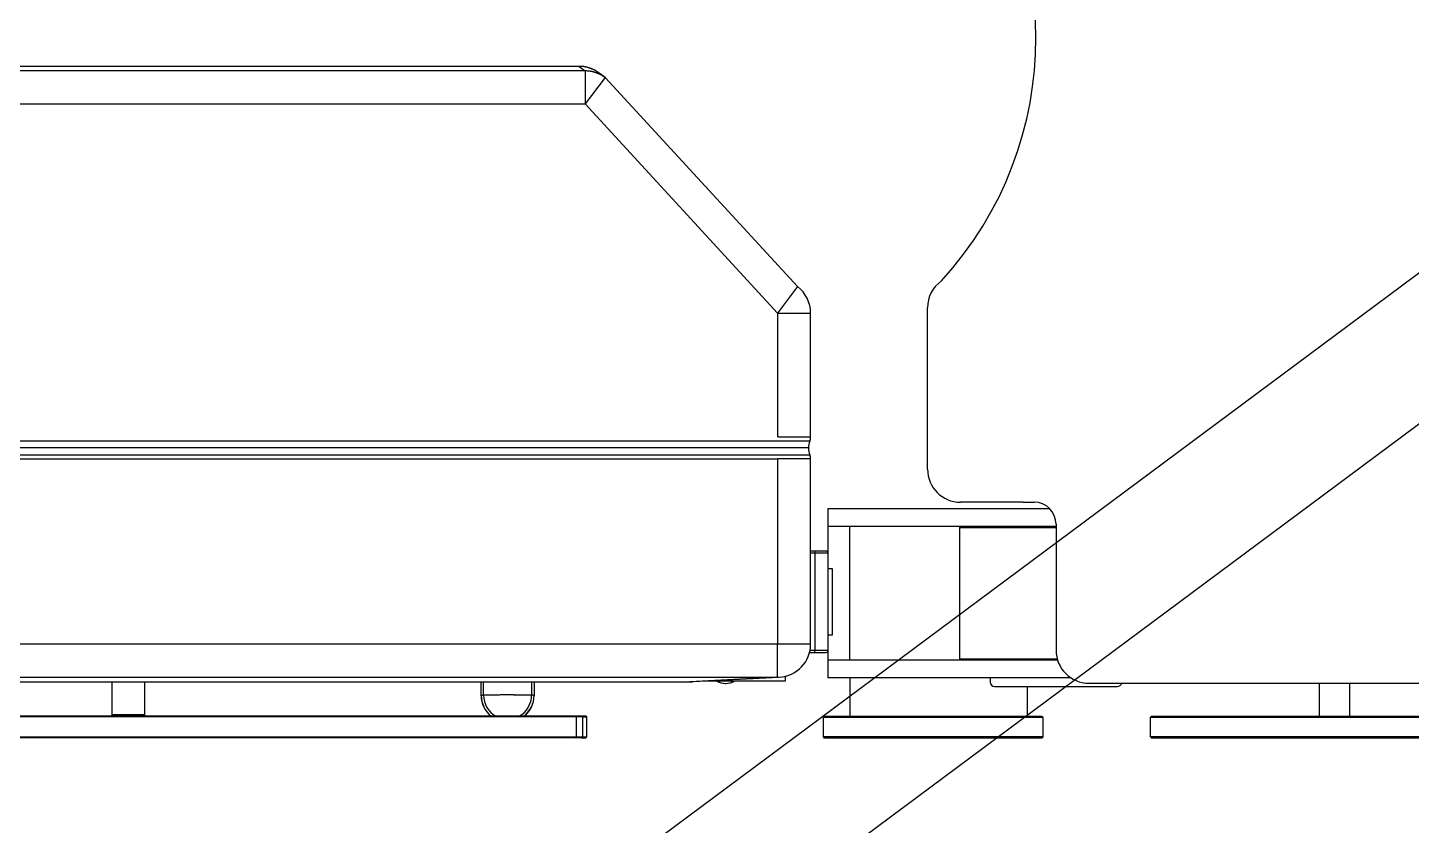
# Model space of a CAD drawing. Extents: x 2733443 to 3206532, y -1516114 to -1264405.
# Drawn here: x 3000537 to 3001077, y -1483559 to -1483248 of the extents above; entities that cross this region are included whole.
import ezdxf

# ---------------------------------------------------------------- set-up
doc = ezdxf.new("R2010")
doc.units = 0
doc.header["$MEASUREMENT"] = 0
doc.linetypes.add('1', pattern=[0, 0, 0])
doc.layers.get('0').update_dxf_attribs({"color": 250, "linetype": '1'})
doc.layers.add('furniture', color=33, linetype='Continuous')

# ---------------------------------------------------------------- blocks, each defined once
blk = doc.blocks.new('EQUIPMENT')
at = {"layer": 'furniture'}
for p, q in [((-30392, 18909.4), (-30840.5, 18575.93)), ((-30840.79, 18900.12), (-31283, 18900.12)), ((-30840.79, 18900.12), (-30838.41, 18898.33)), ((-30838.41, 18898.33), (-31283, 18898.33)), ((-30838.41, 18898.33), (-30838.41, 18885.44)), ((-30830.64, 18895.75), (-30838.41, 18885.44)), ((-30832.97, 18897.5), (-30833.21, 18897.68)), ((-30830.64, 18895.75), (-30832.97, 18897.5)), ((-30830.64, 18895.75), (-30830.87, 18895.92)), ((-30755.54, 18814.16), (-30830.64, 18895.75)), ((-31283, 18885.44), (-30838.41, 18885.44)), ((-30838.41, 18885.44), (-30763.31, 18803.85)), ((-30363.84, 18871.52), (-30812.33, 18538.05)), ((-30755.54, 18814.16), (-30763.31, 18803.85)), ((-30763.31, 18803.85), (-30763.31, 18755.52)), ((-30763.31, 18803.85), (-30750.4, 18803.85)), ((-30750.4, 18755.52), (-30750.4, 18803.85)), ((-30704.78, 18742.9), (-30704.78, 18805.93)), ((-30763.31, 18755.52), (-30763.31, 18755.52)), ((-30763.31, 18755.52), (-30763.28, 18755.52)), ((-30762.99, 18755.52), (-30763.28, 18755.52)), ((-30762.99, 18755.52), (-30755.96, 18755.52)), ((-30755.96, 18755.52), (-30752.43, 18755.52)), ((-30752.43, 18755.52), (-30750.41, 18755.52)), ((-30750.4, 18755.52), (-30750.41, 18755.52)), ((-30750.4, 18755.52), (-30750.4, 18755.52)), ((-30750.4, 18755.52), (-30750.4, 18755.52)), ((-30751.26, 18751.22), (-31244.28, 18751.22)), ((-30763.31, 18746.93), (-30763.31, 18746.92)), ((-30763.28, 18746.92), (-30763.31, 18746.93)), ((-30763.31, 18746.92), (-30763.31, 18674.7)), ((-30754.35, 18746.92), (-30763.28, 18746.92)), ((-30750.65, 18746.92), (-30754.35, 18746.92)), ((-30750.65, 18746.92), (-30750.4, 18746.92)), ((-30750.4, 18746.92), (-30750.4, 18746.93)), ((-30750.4, 18746.93), (-30750.4, 18746.92)), ((-30750.4, 18724.55), (-30750.4, 18746.92)), ((-30657.08, 18727.49), (-30743.67, 18727.49)), ((-30743.67, 18727.49), (-30743.67, 18661.58)), ((-30667.48, 18730.06), (-30691.94, 18730.06)), ((-30667.48, 18730.06), (-30663.19, 18730.06)), ((-30750.4, 18674.7), (-30750.4, 18724.55)), ((-30654.63, 18721.5), (-30654.63, 18672.28)), ((-30654.63, 18720.64), (-30743.67, 18720.64)), ((-30735.1, 18668.42), (-30735.1, 18720.64)), ((-30692.13, 18668.42), (-30692.13, 18720.64)), ((-30692.13, 18720.22), (-30654.63, 18720.22)), ((-30748.7, 18711), (-30750.4, 18711)), ((-30748.7, 18710.14), (-30750.4, 18710.14)), ((-30748.7, 18711), (-30748.7, 18710.14)), ((-30744.4, 18711), (-30748.7, 18711)), ((-30748.7, 18710.14), (-30748.7, 18672.28)), ((-30743.54, 18710.14), (-30748.7, 18710.14)), ((-30743.54, 18672.28), (-30743.54, 18710.14)), ((-30741.82, 18704.11), (-30743.54, 18704.11)), ((-30741.82, 18678.3), (-30741.82, 18704.11)), ((-30743.54, 18678.3), (-30741.82, 18678.3)), ((-30763.31, 18674.7), (-31215.03, 18674.7)), ((-30750.4, 18674.7), (-30763.31, 18674.7)), ((-30763.31, 18661.81), (-30763.31, 18674.7)), ((-30750.83, 18671.42), (-30748.7, 18671.42)), ((-30750.63, 18672.28), (-30748.7, 18672.28)), ((-30748.7, 18671.42), (-30748.7, 18672.28)), ((-30748.7, 18672.28), (-30743.54, 18672.28)), ((-30748.7, 18671.42), (-30744.4, 18671.42)), ((-30654.04, 18668.42), (-30743.67, 18668.42)), ((-30654.17, 18668.85), (-30692.13, 18668.85)), ((-31215.03, 18661.81), (-30763.31, 18661.81)), ((-30763.31, 18661.81), (-30797.54, 18660.02)), ((-30796.19, 18660.05), (-30762.63, 18661.81)), ((-30763.31, 18661.81), (-30763.29, 18661.81)), ((-30760.32, 18662.18), (-30760.32, 18660.23)), ((-30648.89, 18661.58), (-30743.67, 18661.58)), ((-30668.93, 18661.58), (-30735.1, 18661.58)), ((-30735.1, 18661.58), (-30735.1, 18646.59)), ((-30680.32, 18661.58), (-30680.32, 18659.86)), ((-31215.03, 18660.02), (-30797.54, 18660.02)), ((-31023.16, 18660.02), (-31023.16, 18647.12)), ((-31010.25, 18647.12), (-31010.25, 18660.02)), ((-30878.99, 18654.64), (-30878.99, 18660.02)), ((-30878.02, 18654.73), (-30878.02, 18660.02)), ((-30859.31, 18660.02), (-30859.31, 18654.73)), ((-30858.34, 18660.02), (-30858.34, 18654.64)), ((-30797.54, 18660.02), (-30797.5, 18660.02)), ((-30792.58, 18660.23), (-30792.79, 18660.23)), ((-30792.58, 18660.24), (-30792.58, 18660.23)), ((-30760.32, 18660.23), (-30792.58, 18660.23)), ((-30786.72, 18660.23), (-30786.69, 18660.22)), ((-30786.3, 18660.23), (-30786.29, 18660.22)), ((-30783.71, 18659.37), (-30783.39, 18659.37)), ((-30781.24, 18659.87), (-30781.21, 18659.88)), ((-30781.24, 18659.87), (-30781.23, 18659.88)), ((-30678.6, 18658.15), (-30630.66, 18658.15)), ((-30668.93, 18658.15), (-30665.76, 18658.15)), ((-30665.76, 18646.59), (-30665.76, 18658.15)), ((-30641.79, 18659.44), (-30323.33, 18659.44)), ((-30551.91, 18659.44), (-30551.91, 18646.59)), ((-30539.92, 18646.59), (-30539.92, 18659.44)), ((-30878.99, 18654.57), (-30878.99, 18654.64)), ((-30878.02, 18654.73), (-30878.08, 18654.73)), ((-30868.66, 18654.85), (-30868.99, 18654.85)), ((-30859.31, 18654.73), (-30859.61, 18654.74)), ((-30858.34, 18654.64), (-30858.34, 18654.65)), ((-30858.34, 18654.64), (-30858.34, 18654.57)), ((-31306.9, 18646.69), (-30841.8, 18646.69)), ((-30841.8, 18646.26), (-31306.9, 18646.26)), ((-31291.98, 18646.69), (-30841.8, 18646.69)), ((-30841.8, 18646.26), (-31291.98, 18646.26)), ((-31010.25, 18647.12), (-31023.16, 18647.12)), ((-31023.16, 18647.12), (-31022.72, 18646.69)), ((-31010.68, 18646.69), (-31010.25, 18647.12)), ((-30841.8, 18646.69), (-30839.79, 18646.69)), ((-30841.8, 18646.69), (-30841.8, 18646.26)), ((-30841.8, 18646.69), (-30839.79, 18646.69)), ((-30841.8, 18646.26), (-30841.8, 18646.69)), ((-30839.39, 18646.26), (-30841.8, 18646.26)), ((-30841.8, 18638.52), (-30841.8, 18646.26)), ((-30841.8, 18638.52), (-30841.8, 18646.26)), ((-30839.39, 18646.26), (-30841.8, 18646.26)), ((-30839.79, 18646.69), (-30838.17, 18646.69)), ((-30839.79, 18646.69), (-30839.39, 18646.26)), ((-30839.79, 18646.69), (-30838.17, 18646.69)), ((-30839.39, 18646.26), (-30839.79, 18646.69)), ((-30839.39, 18646.26), (-30839.39, 18638.52)), ((-30839.39, 18646.26), (-30837.74, 18646.26)), ((-30839.39, 18646.26), (-30839.39, 18638.52)), ((-30839.39, 18646.26), (-30837.74, 18646.26)), ((-30837.74, 18646.26), (-30838.17, 18646.69)), ((-30837.74, 18646.26), (-30838.17, 18646.69)), ((-30837.74, 18638.52), (-30837.74, 18646.26)), ((-30837.74, 18638.52), (-30837.74, 18646.26)), ((-30745.38, 18646.17), (-30744.95, 18646.59)), ((-30745.38, 18646.17), (-30659.77, 18646.17)), ((-30745.38, 18638.46), (-30745.38, 18646.17)), ((-30744.95, 18646.59), (-30660.2, 18646.59)), ((-30660.2, 18646.59), (-30659.77, 18646.17)), ((-30659.77, 18646.17), (-30659.77, 18638.46)), ((-30617.39, 18646.59), (-30617.82, 18646.17)), ((-30617.82, 18646.17), (-30315.63, 18646.17)), ((-30617.82, 18638.46), (-30617.82, 18646.17)), ((-30617.39, 18646.59), (-30316.06, 18646.59)), ((-30551.91, 18646.59), (-30539.92, 18646.59)), ((-31306.9, 18638.52), (-30841.8, 18638.52)), ((-30841.8, 18638.09), (-31306.9, 18638.09)), ((-31291.98, 18638.52), (-30841.8, 18638.52)), ((-30841.8, 18638.09), (-31291.98, 18638.09)), ((-30841.8, 18638.52), (-30839.39, 18638.52)), ((-30841.8, 18638.52), (-30841.8, 18638.09)), ((-30841.8, 18638.52), (-30839.39, 18638.52)), ((-30841.8, 18638.09), (-30841.8, 18638.52)), ((-30839.79, 18638.09), (-30841.8, 18638.09)), ((-30839.79, 18638.09), (-30841.8, 18638.09)), ((-30839.39, 18638.52), (-30839.79, 18638.09)), ((-30839.79, 18638.09), (-30839.39, 18638.52)), ((-30839.79, 18638.09), (-30838.17, 18638.09)), ((-30838.17, 18638.09), (-30839.79, 18638.09)), ((-30839.39, 18638.52), (-30837.74, 18638.52)), ((-30839.39, 18638.52), (-30837.74, 18638.52)), ((-30838.17, 18638.09), (-30837.74, 18638.52)), ((-30838.17, 18638.09), (-30837.74, 18638.52)), ((-30659.77, 18638.46), (-30745.38, 18638.46)), ((-30744.95, 18638.03), (-30745.38, 18638.46)), ((-30660.2, 18638.03), (-30744.95, 18638.03)), ((-30659.77, 18638.46), (-30660.2, 18638.03)), ((-30315.63, 18638.46), (-30617.82, 18638.46)), ((-30617.82, 18638.46), (-30617.39, 18638.03)), ((-30316.06, 18638.03), (-30617.39, 18638.03))]:
    blk.add_line(p, q, dxfattribs=at)
for centre, radius, start, end in [((-30803.01, 18911.29), 140.52, 317.5301, 42.4699), ((-30841.43, 18871.44), 28.69, 87.4131, 88.7106), ((-30840.41, 18889.64), 10.47, 85.7988, 88.5019), ((-30840.45, 18888.72), 11.38, 84.3339, 85.9335), ((-30843.77, 18864.44), 35.89, 82.4903, 82.8816), ((-30840.84, 18886.59), 13.54, 81.4208, 82.5654), ((-30840.32, 18889.25), 10.84, 80.4874, 82.0072), ((-30840.61, 18887.62), 12.49, 79.1597, 80.4429), ((-30840.83, 18886.67), 13.46, 77.8258, 78.9939), ((-30840.64, 18887.54), 12.57, 76.5552, 77.8106), ((-30840.54, 18887.9), 12.2, 75.3436, 76.6396), ((-30840.59, 18887.72), 12.39, 74.0373, 75.31), ((-30840.61, 18887.65), 12.46, 72.7768, 74.0397), ((-30840.6, 18887.72), 12.39, 71.4753, 72.7458), ((-30840.59, 18887.73), 12.37, 70.2272, 71.4995), ((-30840.61, 18887.69), 12.43, 68.9246, 70.192), ((-30840.63, 18887.63), 12.49, 67.6763, 68.9388), ((-30840.66, 18887.57), 12.55, 66.3814, 67.6396), ((-30838.94, 18869.87), 28.46, 87.6151, 88.9162), ((-30837.99, 18887.93), 10.38, 85.9957, 88.7077), ((-30838.03, 18887.04), 11.27, 84.5261, 86.1318), ((-30841.24, 18862.98), 35.54, 82.6762, 83.069), ((-30838.4, 18884.93), 13.4, 81.6023, 82.7516), ((-30837.9, 18887.57), 10.72, 80.6647, 82.1913), ((-30838.18, 18885.96), 12.36, 79.3313, 80.6206), ((-30838.39, 18885.03), 13.31, 77.9909, 79.1648), ((-30840.7, 18887.49), 12.64, 65.143, 66.395), ((-30838.21, 18885.89), 12.43, 76.7141, 77.9762), ((-30840.75, 18887.4), 12.74, 63.8595, 65.1041), ((-30838.11, 18886.25), 12.06, 75.4961, 76.7993), ((-30840.8, 18887.28), 12.87, 62.6344, 63.8702), ((-30838.16, 18886.07), 12.24, 74.1827, 75.4627), ((-30840.88, 18887.16), 13.02, 61.367, 62.5934), ((-30838.18, 18886.01), 12.31, 72.9146, 74.185), ((-30840.96, 18887.01), 13.18, 60.1602, 61.3757), ((-30838.16, 18886.09), 12.23, 71.6059, 72.8842), ((-30841.06, 18886.86), 13.37, 58.9134, 60.1176), ((-30838.15, 18886.1), 12.21, 70.3499, 71.6302), ((-30841.16, 18886.68), 13.57, 57.7282, 58.9197), ((-30838.18, 18886.06), 12.26, 69.0391, 70.3148), ((-30841.29, 18886.5), 13.8, 56.506, 57.6845), ((-30838.19, 18886), 12.32, 67.7828, 69.0538), ((-30841.42, 18886.29), 14.04, 55.3463, 56.5104), ((-30838.22, 18885.95), 12.38, 66.4791, 67.7458), ((-30841.58, 18886.08), 14.31, 54.1521, 55.3017), ((-30838.25, 18885.87), 12.46, 65.2323, 66.493), ((-30838.3, 18885.78), 12.56, 63.9398, 65.1932), ((-30838.36, 18885.67), 12.69, 62.706, 63.9507), ((-30838.43, 18885.55), 12.83, 61.4295, 62.6649), ((-30838.51, 18885.41), 12.99, 60.2137, 61.4383), ((-30838.6, 18885.26), 13.17, 58.958, 60.1712), ((-30838.71, 18885.08), 13.37, 57.7637, 58.9641), ((-30838.83, 18884.9), 13.59, 56.5325, 57.7199), ((-30838.96, 18884.7), 13.83, 55.3641, 56.537), ((-30839.12, 18884.49), 14.09, 54.1608, 55.3192), ((-30763.31, 18803.85), 12.91, 0, 53), ((-30691.94, 18805.93), 12.84, 125.2827, 180), ((-30744.38, 18751.22), 6.88, 157.3801, 180), ((-30744.38, 18751.22), 6.88, 180, 202.6199), ((-30691.94, 18742.9), 12.84, 180, 270), ((-30663.19, 18721.5), 8.56, 0, 90), ((-30744.4, 18710.14), 0.86, 0, 90), ((-30763.31, 18674.7), 12.91, 273, 0), ((-30744.4, 18672.28), 0.86, 270, 0), ((-30641.79, 18672.28), 12.84, 180, 270), ((-30762.97, 18668.34), 6.54, 267.2132, 267.4111), ((-30762.97, 18668.33), 6.53, 267.4094, 267.6073), ((-30762.97, 18668.33), 6.53, 267.5838, 267.7819), ((-30762.97, 18668.32), 6.52, 267.8238, 268.0219), ((-30762.97, 18668.32), 6.52, 267.9984, 268.1966), ((-30762.97, 18668.32), 6.51, 268.1948, 268.3931), ((-30762.97, 18668.31), 6.51, 268.4133, 268.6117), ((-30762.97, 18668.31), 6.51, 268.588, 268.7865), ((-30762.97, 18668.3), 6.5, 268.8066, 269.0052), ((-30762.97, 18668.3), 6.5, 269.0034, 269.2021), ((-30762.97, 18668.3), 6.5, 269.2003, 269.399), ((-30762.97, 18668.3), 6.5, 269.3972, 269.5958), ((-30762.97, 18668.29), 6.49, 269.616, 269.8148), ((-30762.97, 18668.28), 6.48, 269.7909, 269.9901), ((-30762.97, 18668.29), 6.49, 270.0101, 270.2089), ((-30762.97, 18668.33), 6.53, 270.186, 270.3836), ((-30762.97, 18668.28), 6.47, 270.4038, 270.6031), ((-30762.97, 18668.16), 6.35, 270.5977, 270.8011), ((-30762.97, 18668.32), 6.51, 270.801, 270.9986), ((-30762.98, 18668.74), 6.93, 270.9897, 271.1742), ((-30762.97, 18668.18), 6.38, 271.2238, 271.4274), ((-30762.95, 18667.28), 5.48, 271.4075, 271.6503), ((-30762.98, 18668.58), 6.78, 271.5817, 271.766), ((-30763.31, 18679.64), 17.84, 271.7447, 271.808), ((-30762.95, 18667.38), 5.58, 272.0326, 272.2925), ((-30762.92, 18666.8), 4.99, 272.2935, 272.7407), ((-30763.28, 18675.18), 13.38, 272.5564, 272.7751), ((-30797.54, 18685.93), 25.91, 270.1035, 270.2031), ((-30797.54, 18685.93), 25.91, 270.202, 270.3016), ((-30797.54, 18685.93), 25.91, 270.3005, 270.4001), ((-30797.54, 18685.93), 25.91, 270.3991, 270.4986), ((-30797.54, 18685.93), 25.91, 270.4976, 270.5972), ((-30797.55, 18685.93), 25.91, 270.607, 270.7066), ((-30797.54, 18685.93), 25.92, 270.6946, 270.7942), ((-30797.54, 18685.94), 25.92, 270.8041, 270.9036), ((-30797.54, 18685.94), 25.92, 270.9026, 271.0021), ((-30797.54, 18685.94), 25.92, 271.0011, 271.1006), ((-30797.54, 18685.94), 25.93, 271.0996, 271.1991), ((-30797.54, 18685.96), 25.94, 271.1981, 271.2976), ((-30797.55, 18685.94), 25.93, 271.3075, 271.407), ((-30797.54, 18685.9), 25.89, 271.3947, 271.4944), ((-30797.55, 18685.97), 25.95, 271.5047, 271.6041), ((-30797.55, 18686.12), 26.1, 271.6041, 271.7029), ((-30797.54, 18685.93), 25.91, 271.7003, 271.8), ((-30797.53, 18685.45), 25.44, 271.8058, 271.9075), ((-30797.55, 18686.1), 26.08, 271.8915, 271.9903), ((-30797.61, 18687.78), 27.77, 272.0057, 272.0979), ((-30797.53, 18685.59), 25.57, 272.0986, 272.2004), ((-30797.4, 18681.98), 21.96, 272.2093, 272.3306), ((-30797.59, 18687.18), 27.16, 272.2927, 272.3847), ((-30799.42, 18731.49), 71.51, 272.371, 272.4026), ((-30797.41, 18682.39), 22.37, 272.5231, 272.653), ((-30797.29, 18680.05), 20.03, 272.6422, 272.8656), ((-30798.9, 18713.65), 53.66, 272.7813, 272.8904), ((-30783.71, 18666.04), 6.67, 240.5399, 270), ((-30783.55, 18666.68), 7.31, 241.9275, 298.0725), ((-30783.52, 18666.68), 7.2, 243.8932, 244.1411), ((-30783.52, 18666.68), 7.19, 244.1498, 244.3977), ((-30783.52, 18666.67), 7.19, 244.3765, 244.6246), ((-30783.53, 18666.67), 7.18, 244.6469, 244.8951), ((-30783.53, 18666.66), 7.18, 244.8882, 245.1365), ((-30783.53, 18666.66), 7.17, 245.1301, 245.3785), ((-30783.53, 18666.66), 7.17, 245.3865, 245.635), ((-30783.53, 18666.65), 7.17, 245.6431, 245.8916), ((-30783.54, 18666.65), 7.16, 245.8845, 246.1332), ((-30783.54, 18666.65), 7.16, 246.1418, 246.3905), ((-30783.54, 18666.65), 7.16, 246.3821, 246.6308), ((-30783.54, 18666.65), 7.16, 246.6396, 246.8882), ((-30783.54, 18666.64), 7.16, 246.8824, 247.1312), ((-30783.54, 18666.63), 7.14, 247.1414, 247.3907), ((-30783.68, 18662.98), 3.79, 226.6841, 226.9852), ((-30783.54, 18666.65), 7.16, 247.3925, 247.6412), ((-30783.71, 18662.95), 3.75, 226.9988, 227.3019), ((-30783.73, 18662.92), 3.72, 227.2773, 227.5826), ((-30783.52, 18666.69), 7.2, 247.6424, 247.8895), ((-30783.76, 18662.89), 3.68, 227.6113, 227.9187), ((-30783.79, 18662.86), 3.64, 227.9139, 228.2235), ((-30783.54, 18666.64), 7.15, 247.8891, 248.1383), ((-30783.81, 18662.84), 3.6, 228.2169, 228.5286), ((-30783.84, 18662.81), 3.56, 228.5391, 228.853), ((-30783.59, 18666.52), 7.02, 248.1302, 248.3845), ((-30783.86, 18662.78), 3.53, 228.867, 229.183), ((-30783.53, 18666.68), 7.19, 248.3826, 248.6296), ((-30783.88, 18662.76), 3.49, 229.1746, 229.4927), ((-30783.91, 18662.73), 3.46, 229.5069, 229.8272), ((-30783.36, 18667.11), 7.66, 248.6343, 248.8649), ((-30783.93, 18662.7), 3.42, 229.8186, 230.1411), ((-30783.95, 18662.68), 3.39, 230.1555, 230.4799), ((-30783.58, 18666.55), 7.06, 248.8951, 249.1496), ((-30783.97, 18662.65), 3.36, 230.4729, 230.7997), ((-30784, 18662.62), 3.32, 230.8155, 231.145), ((-30783.93, 18665.62), 6.06, 249.1612, 249.4645), ((-30784.01, 18662.6), 3.29, 231.1496, 231.4805), ((-30784.02, 18662.59), 3.28, 231.4852, 231.8162), ((-30783.42, 18666.96), 7.5, 249.3628, 249.5929), ((-30784.06, 18662.55), 3.22, 231.8166, 232.1526), ((-30784.11, 18662.48), 3.13, 232.1442, 232.4893), ((-30779.14, 18678.44), 19.74, 249.5638, 249.6428), ((-30784.08, 18662.51), 3.18, 232.4889, 232.8263), ((-30783.98, 18662.65), 3.36, 232.8346, 233.1516), ((-30783.89, 18665.73), 6.18, 249.9389, 250.2634), ((-30784.16, 18662.42), 3.06, 233.1953, 233.5472), ((-30784.43, 18662.05), 2.6, 233.5668, 233.9891), ((-30784.1, 18665.12), 5.54, 250.2441, 250.802), ((-30784.08, 18662.52), 3.19, 233.8495, 234.1724), ((-30781.05, 18666.7), 8.35, 234.1311, 234.2424), ((-30784.44, 18662.04), 2.59, 234.6648, 235.1234), ((-30784.61, 18661.78), 2.28, 235.1024, 235.9008), ((-30780.99, 18673.89), 14.84, 250.5809, 250.8535), ((-30782.48, 18664.87), 6.02, 235.5865, 235.9808), ((-30783.71, 18666.04), 6.67, 270, 271.3876), ((-30783.39, 18666.04), 6.67, 268.6124, 270), ((-30783.39, 18666.04), 6.67, 270, 299.4601), ((-30782.84, 18662.28), 2.89, 303.9874, 304.3503), ((-30782.85, 18662.3), 2.91, 304.3386, 304.6994), ((-30783.57, 18666.68), 7.2, 289.1259, 289.3737), ((-30782.87, 18662.32), 2.94, 304.6863, 305.045), ((-30782.88, 18662.34), 2.96, 305.0556, 305.4123), ((-30783.57, 18666.68), 7.19, 289.3675, 289.6155), ((-30782.9, 18662.36), 2.99, 305.4208, 305.7754), ((-30782.91, 18662.38), 3.01, 305.764, 306.1164), ((-30783.57, 18666.67), 7.19, 289.608, 289.8561), ((-30782.93, 18662.4), 3.04, 306.1038, 306.4541), ((-30783.57, 18666.67), 7.18, 289.8648, 290.113), ((-30782.95, 18662.43), 3.07, 306.4854, 306.8336), ((-30782.96, 18662.45), 3.1, 306.7996, 307.1457), ((-30783.57, 18666.67), 7.18, 290.1204, 290.3687), ((-30782.98, 18662.47), 3.13, 307.1765, 307.5205), ((-30783, 18662.5), 3.16, 307.5081, 307.8499), ((-30783.56, 18666.66), 7.17, 290.3625, 290.6109), ((-30783.02, 18662.52), 3.19, 307.8397, 308.1792), ((-30783.04, 18662.54), 3.22, 308.1856, 308.5231), ((-30783.56, 18666.66), 7.17, 290.6035, 290.8519), ((-30783.05, 18662.56), 3.24, 308.5297, 308.8657), ((-30783.08, 18662.59), 3.28, 308.8402, 309.1732), ((-30783.56, 18666.66), 7.17, 290.8755, 291.124), ((-30783.11, 18662.63), 3.33, 309.1945, 309.5234), ((-30783.11, 18662.64), 3.34, 309.5232, 309.8527), ((-30783.56, 18666.65), 7.16, 291.1017, 291.3503), ((-30783.1, 18662.62), 3.31, 309.8552, 310.1892), ((-30783.17, 18662.71), 3.43, 310.1701, 310.4924), ((-30783.56, 18666.65), 7.16, 291.3736, 291.6223), ((-30783.34, 18662.9), 3.68, 310.4889, 310.788), ((-30783.17, 18662.71), 3.43, 310.8354, 311.1633), ((-30783.56, 18666.65), 7.16, 291.6152, 291.8638), ((-30782.88, 18662.37), 2.98, 311.1867, 311.5747), ((-30783.36, 18662.93), 3.72, 311.4101, 311.7023), ((-30787.43, 18667.5), 9.85, 311.6857, 311.7856), ((-30783.56, 18666.65), 7.16, 291.8583, 292.1069), ((-30782.96, 18662.47), 3.11, 312.1476, 312.5565), ((-30782.78, 18662.27), 2.84, 312.5364, 313.2306), ((-30783.56, 18666.64), 7.16, 292.1129, 292.3617), ((-30783.55, 18666.63), 7.14, 292.3682, 292.6174), ((-30786.09, 18665.85), 7.72, 312.9505, 313.2859), ((-30783.56, 18666.65), 7.16, 292.6003, 292.849), ((-30783.58, 18666.69), 7.2, 292.8663, 293.1134), ((-30783.56, 18666.64), 7.15, 293.1149, 293.3642), ((-30783.5, 18666.52), 7.02, 293.3677, 293.622), ((-30783.57, 18666.68), 7.19, 293.6089, 293.856), ((-30783.76, 18667.1), 7.66, 293.8549, 294.0856), ((-30783.52, 18666.55), 7.05, 294.1241, 294.3786), ((-30783.11, 18665.64), 6.06, 294.3985, 294.7018), ((-30783.7, 18666.96), 7.5, 294.5741, 294.8043), ((-30788.83, 18678.07), 19.74, 294.7917, 294.8707), ((-30783.15, 18665.75), 6.18, 295.1617, 295.4862), ((-30782.87, 18665.17), 5.53, 295.4742, 296.0322), ((-30786.91, 18673.56), 14.84, 295.8083, 296.0809), ((-30678.6, 18659.86), 1.71, 180, 270), ((-30630.66, 18659.86), 1.71, 270, 345.5225), ((-30878.95, 18654.61), 0.0543, 130.8799, 143.5855), ((-30868.66, 18654.66), 10.32, 180.0872, 231.6116), ((-30868.66, 18654.58), 10.32, 180.0916, 230.8557), ((-30878.94, 18654.61), 0.0549, 120.1358, 131.9447), ((-30878.9, 18654.49), 0.18, 110.8557, 114.3002), ((-30878.71, 18653.73), 0.966, 104.6759, 105.3879), ((-30878.83, 18654.21), 0.468, 102.7979, 104.5609), ((-30878.81, 18654.14), 0.544, 101.5082, 103.2603), ((-30878.74, 18653.76), 0.926, 99.9044, 101.0632), ((-30878.68, 18653.33), 1.37, 98.6292, 99.4989), ((-30878.64, 18653.03), 1.67, 97.6722, 98.4603), ((-30878.58, 18652.6), 2.1, 96.9025, 97.5869), ((-30878.52, 18652), 2.7, 96.1916, 96.7688), ((-30878.45, 18651.32), 3.39, 95.615, 96.1108), ((-30878.38, 18650.6), 4.11, 95.1098, 95.5483), ((-30878.31, 18649.74), 4.97, 94.654, 95.0414), ((-30878.23, 18648.77), 5.95, 94.2675, 94.6123), ((-30878.16, 18647.67), 7.05, 93.9335, 94.2414), ((-30878.08, 18646.46), 8.26, 93.6014, 93.8795), ((-30878, 18645.1), 9.62, 93.3225, 93.5737), ((-30877.92, 18643.61), 11.11, 93.074, 93.3029), ((-30877.83, 18641.96), 12.77, 92.8432, 93.052), ((-30877.75, 18640.18), 14.55, 92.628, 92.8198), ((-30877.66, 18638.2), 16.53, 92.4348, 92.6109), ((-30877.58, 18636.09), 18.65, 92.2623, 92.4252), ((-30877.49, 18633.77), 20.97, 92.0981, 92.2487), ((-30877.41, 18631.29), 23.45, 91.9422, 92.0823), ((-30877.32, 18628.59), 26.14, 91.8009, 91.9312), ((-30877.24, 18625.74), 29, 91.6666, 91.7884), ((-30861.75, 18024.98), 629.96, 91.41835, 91.47968), ((-30868.66, 18654.74), 9.35, 180.0872, 240.9909), ((-30871.23, 18416.01), 238.82, 91.3434, 91.4673), ((-30870.42, 18382.62), 272.21, 91.277, 91.348), ((-30857.89, 17774.67), 880.29, 91.19338, 91.2106), ((-30869.21, 18318.34), 336.51, 91.1453, 91.1952), ((-30870.32, 18379.91), 274.93, 91.1047, 91.1699), ((-30869.38, 18330.76), 324.08, 91.0484, 91.1027), ((-30868.84, 18299.02), 355.83, 90.9927, 91.0415), ((-30869.17, 18317.21), 337.64, 90.9381, 90.9901), ((-30869.23, 18321.97), 332.88, 90.8889, 90.942), ((-30869.09, 18312.13), 342.72, 90.8351, 90.8868), ((-30869, 18305.85), 348.99, 90.7841, 90.835), ((-30868.98, 18304.25), 350.6, 90.7318, 90.7827), ((-30868.95, 18301.33), 353.51, 90.6802, 90.7308), ((-30868.91, 18297.07), 357.78, 90.6293, 90.6794), ((-30868.86, 18293.1), 361.75, 90.5803, 90.6301), ((-30868.83, 18289.55), 365.3, 90.5298, 90.5793), ((-30868.8, 18285.82), 369.03, 90.4799, 90.529), ((-30868.77, 18281.99), 372.86, 90.4302, 90.479), ((-30868.75, 18278.12), 376.73, 90.3809, 90.4294), ((-30868.73, 18274.31), 380.54, 90.3319, 90.38), ((-30868.7, 18270.41), 384.44, 90.2848, 90.3326), ((-30868.7, 18266.52), 388.33, 90.2349, 90.2824), ((-30868.68, 18262.56), 392.29, 90.1884, 90.2356), ((-30868.67, 18258.62), 396.23, 90.1407, 90.1876), ((-30868.67, 18254.6), 400.25, 90.0934, 90.14), ((-30868.66, 18250.61), 404.24, 90.0463, 90.0926), ((-30869.4, 17831.86), 822.99, 89.89696, 89.94848), ((-30868.25, 18351.86), 302.98, 89.8321, 89.9387), ((-30868.3, 18322.66), 332.19, 89.7749, 89.8376), ((-30872.16, 17603.75), 1051.11, 89.70326, 89.7186), ((-30868.76, 18257.94), 396.91, 89.6602, 89.7051), ((-30868.16, 18337.1), 317.74, 89.6239, 89.6834), ((-30868.49, 18288.98), 365.86, 89.5715, 89.6218), ((-30868.73, 18261.59), 393.26, 89.5202, 89.5662), ((-30868.51, 18289.01), 365.84, 89.4698, 89.5192), ((-30868.38, 18301.65), 353.2, 89.4209, 89.4722), ((-30868.41, 18298.75), 356.1, 89.3699, 89.4205), ((-30868.39, 18299.78), 355.07, 89.32, 89.3705), ((-30868.33, 18305.43), 349.42, 89.2687, 89.3199), ((-30868.66, 18654.74), 9.35, 299.0091, 359.9128), ((-30868.27, 18309.86), 344.99, 89.2171, 89.2688), ((-30868.23, 18312.86), 341.98, 89.1649, 89.2169), ((-30868.18, 18316.25), 338.6, 89.1125, 89.1648), ((-30868.12, 18319.94), 334.91, 89.0596, 89.1123), ((-30868.06, 18323.56), 331.28, 89.008, 89.0611), ((-30868.01, 18326.98), 327.86, 88.9528, 89.0062), ((-30868.66, 18654.66), 10.32, 308.3884, 359.9128), ((-30868.66, 18654.58), 10.32, 309.1443, 359.9084), ((-30867.93, 18330.47), 324.37, 88.9005, 88.9543), ((-30867.87, 18333.91), 320.94, 88.8461, 88.9003), ((-30867.79, 18337.37), 317.47, 88.793, 88.8476), ((-30867.73, 18340.74), 314.11, 88.7362, 88.7912), ((-30867.66, 18344.13), 310.71, 88.6807, 88.7361), ((-30867.57, 18347.46), 307.38, 88.6263, 88.6821), ((-30867.49, 18350.81), 304.03, 88.5701, 88.6263), ((-30867.42, 18354.09), 300.75, 88.5116, 88.5682), ((-30860.83, 18602.87), 51.88, 88.1705, 88.324), ((-30859.66, 18638.17), 16.57, 87.9635, 88.3205), ((-30859.58, 18639.87), 14.86, 87.7712, 88.0138), ((-30860.78, 18612.91), 41.85, 87.5044, 87.5663), ((-30859.59, 18640), 14.73, 87.3506, 87.5406), ((-30859.38, 18644.27), 10.45, 87.1757, 87.4536), ((-30859.37, 18644.32), 10.4, 86.9331, 87.1919), ((-30859.34, 18644.99), 9.73, 86.6686, 86.927), ((-30859.23, 18646.82), 7.9, 86.3888, 86.6941), ((-30859.13, 18648.18), 6.54, 86.0952, 86.4474), ((-30859.07, 18649.11), 5.61, 85.7218, 86.1094), ((-30859, 18650.01), 4.7, 85.3387, 85.7746), ((-30858.93, 18650.85), 3.86, 84.9019, 85.4007), ((-30858.86, 18651.58), 3.13, 84.3836, 84.9612), ((-30858.79, 18652.19), 2.51, 83.8026, 84.4717), ((-30858.73, 18652.73), 1.97, 83.1235, 83.9136), ((-30858.67, 18653.17), 1.52, 82.3026, 83.2436), ((-30858.62, 18653.55), 1.15, 81.3423, 82.4905), ((-30858.57, 18653.85), 0.84, 80.1408, 81.5579), ((-30858.52, 18654.09), 0.592, 78.7048, 80.5138), ((-30858.48, 18654.28), 0.403, 76.7907, 79.1467), ((-30858.45, 18654.42), 0.258, 74.3132, 77.5385), ((-30858.42, 18654.51), 0.155, 70.8144, 75.3858), ((-30858.39, 18654.58), 0.0854, 65.8526, 72.847), ((-30858.37, 18654.62), 0.0429, 57.8723, 69.1388), ((-30858.36, 18654.64), 0.0198, 45.1088, 64.4632), ((-30858.35, 18654.64), 0.0101, 25.0567, 53.951)]:
    blk.add_arc(centre, radius, start, end, dxfattribs=at)
for points, knots in [([(-31289.95, 18899.79), (-31289.95, 18899.49), (-31289.95, 18899.19), (-31289.95, 18898.74), (-31289.95, 18898.59), (-31289.95, 18898.37), (-31289.95, 18898.3), (-31289.95, 18898.18), (-31289.95, 18898.15), (-31289.95, 18898.09), (-31289.95, 18898.07), (-31289.95, 18898.04), (-31289.95, 18898.03), (-31289.95, 18898.02), (-31289.95, 18898.02), (-31289.95, 18898.01), (-31289.95, 18898.01), (-31289.95, 18898), (-31289.95, 18898), (-31289.95, 18898), (-31289.95, 18898), (-31289.95, 18898), (-31289.95, 18897.99), (-31289.95, 18897.99), (-31289.95, 18897.99), (-31289.95, 18897.99), (-31289.95, 18897.98), (-31289.95, 18897.97), (-31289.95, 18897.96), (-31289.95, 18897.93), (-31289.95, 18897.91), (-31289.95, 18897.82), (-31289.95, 18897.74), (-31289.95, 18897.46), (-31289.95, 18897.19), (-31289.95, 18896.19), (-31289.95, 18895.25), (-31289.95, 18892.94), (-31289.95, 18891.58), (-31289.95, 18889.36), (-31289.95, 18888.59), (-31289.95, 18887.42), (-31289.95, 18887.03), (-31289.95, 18886.43), (-31289.95, 18886.23), (-31289.95, 18885.94), (-31289.95, 18885.84), (-31289.95, 18885.69), (-31289.95, 18885.64), (-31289.95, 18885.56), (-31289.95, 18885.54), (-31289.95, 18885.49), (-31289.95, 18885.46), (-31289.95, 18885.42), (-31289.95, 18885.4), (-31289.95, 18885.35), (-31289.95, 18885.33), (-31289.95, 18885.27), (-31289.95, 18885.22), (-31289.95, 18885.09), (-31289.95, 18885.01), (-31289.95, 18884.75), (-31289.95, 18884.58), (-31289.95, 18884.06), (-31289.95, 18883.72), (-31289.95, 18882.68), (-31289.95, 18881.99), (-31289.95, 18879.92), (-31289.95, 18878.54), (-31289.95, 18874.41), (-31289.95, 18871.65), (-31289.95, 18863.37), (-31289.95, 18832.86), (-31289.95, 18821.82), (-31289.95, 18816.31), (-31289.95, 18808.03), (-31289.95, 18805.28), (-31289.95, 18801.14), (-31289.95, 18799.76), (-31289.95, 18797.69), (-31289.95, 18797), (-31289.95, 18795.97), (-31289.95, 18795.62), (-31289.95, 18795.1), (-31289.95, 18794.93), (-31289.95, 18794.67), (-31289.95, 18794.59), (-31289.95, 18794.46), (-31289.95, 18794.41), (-31289.95, 18794.35), (-31289.95, 18794.33), (-31289.95, 18794.29), (-31289.95, 18794.26), (-31289.95, 18794.22), (-31289.95, 18794.2), (-31289.95, 18794.15), (-31289.95, 18794.13), (-31289.95, 18794.06), (-31289.95, 18794.01), (-31289.95, 18793.87), (-31289.95, 18793.78), (-31289.94, 18793.5), (-31289.94, 18793.31), (-31289.93, 18792.75), (-31289.91, 18792.37), (-31289.86, 18791.26), (-31289.8, 18790.51), (-31289.58, 18788.28), (-31289.36, 18786.8), (-31288.49, 18782.4), (-31287.62, 18779.53), (-31285.33, 18774), (-31283.91, 18771.36), (-31280.59, 18766.39), (-31278.69, 18764.06), (-31274.46, 18759.84), (-31272.14, 18757.93), (-31267.17, 18754.61), (-31264.52, 18753.19), (-31259, 18750.91), (-31256.12, 18750.03), (-31251.73, 18749.16), (-31250.25, 18748.94), (-31248.01, 18748.72), (-31247.27, 18748.67), (-31246.15, 18748.61), (-31245.78, 18748.6), (-31245.22, 18748.58), (-31245.03, 18748.58), (-31244.75, 18748.58), (-31244.66, 18748.58), (-31244.52, 18748.57), (-31244.47, 18748.57), (-31244.4, 18748.57), (-31244.38, 18748.57), (-31244.33, 18748.57), (-31244.3, 18748.57), (-31244.24, 18748.57), (-31244.2, 18748.57), (-31244.13, 18748.57), (-31244.09, 18748.57), (-31243.97, 18748.57), (-31243.89, 18748.57), (-31243.66, 18748.57), (-31243.5, 18748.57), (-31243.03, 18748.57), (-31242.72, 18748.57), (-31241.78, 18748.57), (-31241.15, 18748.57), (-31239.27, 18748.57), (-31238.02, 18748.57), (-31234.26, 18748.57), (-31231.76, 18748.57), (-31224.24, 18748.57), (-31219.23, 18748.57), (-31204.2, 18748.57), (-31194.18, 18748.57), (-31164.12, 18748.57), (-31144.08, 18748.57), (-31083.96, 18748.57), (-31043.88, 18748.57), (-30963.71, 18748.57), (-30923.63, 18748.57), (-30863.51, 18748.57), (-30843.47, 18748.57), (-30813.41, 18748.57), (-30803.39, 18748.57), (-30788.36, 18748.57), (-30783.35, 18748.57), (-30775.84, 18748.57), (-30773.33, 18748.57), (-30769.57, 18748.57), (-30768.32, 18748.57), (-30766.44, 18748.57), (-30765.81, 18748.57), (-30764.88, 18748.57), (-30764.56, 18748.57), (-30764.09, 18748.57), (-30763.94, 18748.57), (-30763.7, 18748.57), (-30763.62, 18748.57), (-30763.51, 18748.57), (-30763.47, 18748.57), (-30763.39, 18748.57), (-30763.35, 18748.57), (-30763.28, 18748.57), (-30763.26, 18748.57), (-30763.21, 18748.57), (-30763.18, 18748.57), (-30763.1, 18748.57), (-30763.05, 18748.57), (-30762.9, 18748.57), (-30762.8, 18748.57), (-30762.49, 18748.57), (-30762.28, 18748.57), (-30761.67, 18748.57), (-30761.26, 18748.57), (-30760.05, 18748.57), (-30759.26, 18748.57), (-30757.74, 18748.57), (-30757.01, 18748.57), (-30755.64, 18748.57), (-30755, 18748.57), (-30753.84, 18748.57), (-30753.31, 18748.57), (-30752.4, 18748.57), (-30752.01, 18748.57), (-30751.38, 18748.57), (-30751.14, 18748.57), (-30750.9, 18748.57), (-30750.84, 18748.57), (-30750.77, 18748.57), (-30750.76, 18748.57), (-30750.74, 18748.57), (-30750.74, 18748.57), (-30750.74, 18748.57), (-30750.74, 18748.57), (-30750.74, 18748.57), (-30750.73, 18748.57), (-30750.73, 18748.57), (-30750.73, 18748.57), (-30750.73, 18748.57), (-30750.73, 18748.57), (-30750.73, 18748.57), (-30750.73, 18748.57), (-30750.73, 18748.57), (-30750.73, 18748.57), (-30750.73, 18748.57), (-30750.73, 18748.57), (-30750.73, 18748.57), (-30750.73, 18748.57), (-30750.73, 18748.57), (-30750.73, 18748.57), (-30750.73, 18748.57), (-30750.73, 18748.57), (-30750.73, 18748.57), (-30750.73, 18748.57), (-30750.73, 18748.57), (-30750.73, 18748.57), (-30750.73, 18748.57)], [0, 0, 0, 0, 0.0237004, 0.0237004, 0.0355626, 0.0355626, 0.0414937, 0.0414937, 0.0444593, 0.0444593, 0.0459421, 0.0459421, 0.0466835, 0.0466835, 0.0470542, 0.0470542, 0.0472395, 0.0472395, 0.0473322, 0.0473322, 0.0474248, 0.0474248, 0.0475308, 0.0475308, 0.0476368, 0.0476368, 0.0478487, 0.0478487, 0.0482726, 0.0482726, 0.0491203, 0.0491203, 0.0508157, 0.0508157, 0.0542065, 0.0542065, 0.0609882, 0.0609882, 0.0677699, 0.0677699, 0.0711608, 0.0711608, 0.0728562, 0.0728562, 0.0737039, 0.0737039, 0.0741278, 0.0741278, 0.0743397, 0.0743397, 0.0744457, 0.0744457, 0.0745516, 0.0745516, 0.0746411, 0.0746411, 0.0747306, 0.0747306, 0.0749096, 0.0749096, 0.0752675, 0.0752675, 0.0759833, 0.0759833, 0.0774151, 0.0774151, 0.0802785, 0.0802785, 0.0860054, 0.0860054, 0.0974591, 0.0974591, 0.1203666, 0.1203666, 0.143274, 0.143274, 0.1547278, 0.1547278, 0.1604547, 0.1604547, 0.1633181, 0.1633181, 0.1647498, 0.1647498, 0.1654657, 0.1654657, 0.1658236, 0.1658236, 0.1660026, 0.1660026, 0.166092, 0.166092, 0.1661815, 0.1661815, 0.1662729, 0.1662729, 0.1663642, 0.1663642, 0.1665469, 0.1665469, 0.1669123, 0.1669123, 0.1676431, 0.1676431, 0.1691047, 0.1691047, 0.1720278, 0.1720278, 0.1778741, 0.1778741, 0.1895667, 0.1895667, 0.2012593, 0.2012593, 0.2129518, 0.2129518, 0.2246444, 0.2246444, 0.236337, 0.236337, 0.2480296, 0.2480296, 0.2538759, 0.2538759, 0.256799, 0.256799, 0.2582606, 0.2582606, 0.2589914, 0.2589914, 0.2593567, 0.2593567, 0.2595394, 0.2595394, 0.2596308, 0.2596308, 0.2597221, 0.2597221, 0.2598847, 0.2598847, 0.2600472, 0.2600472, 0.2603723, 0.2603723, 0.2610225, 0.2610225, 0.2623228, 0.2623228, 0.2649234, 0.2649234, 0.2701247, 0.2701247, 0.2805274, 0.2805274, 0.3013326, 0.3013326, 0.342943, 0.342943, 0.4261638, 0.4261638, 0.5926056, 0.5926056, 0.7590473, 0.7590473, 0.8422681, 0.8422681, 0.8838785, 0.8838785, 0.9046838, 0.9046838, 0.9150864, 0.9150864, 0.9202877, 0.9202877, 0.9228883, 0.9228883, 0.9241886, 0.9241886, 0.9248388, 0.9248388, 0.9251639, 0.9251639, 0.9253264, 0.9253264, 0.925489, 0.925489, 0.9255986, 0.9255986, 0.9257082, 0.9257082, 0.9259274, 0.9259274, 0.9263659, 0.9263659, 0.9272428, 0.9272428, 0.9289967, 0.9289967, 0.9325045, 0.9325045, 0.9360123, 0.9360123, 0.9395201, 0.9395201, 0.9430278, 0.9430278, 0.9465356, 0.9465356, 0.9500434, 0.9500434, 0.9517973, 0.9517973, 0.9526742, 0.9526742, 0.9531127, 0.9531127, 0.9533319, 0.9533319, 0.9534415, 0.9534415, 0.9535512, 0.9535512, 0.9536419, 0.9536419, 0.9537326, 0.9537326, 0.953914, 0.953914, 0.9542769, 0.9542769, 0.9550027, 0.9550027, 0.9564542, 0.9564542, 0.9593573, 0.9593573, 0.9651634, 0.9651634, 0.9687493, 0.9687493, 0.9687493, 0.9687493]), ([(-30750.73, 18753.87), (-30750.73, 18753.87), (-30750.73, 18753.87), (-30750.73, 18753.87), (-30750.73, 18753.87), (-30750.73, 18753.87), (-30750.73, 18753.87), (-30750.73, 18753.87), (-30750.73, 18753.87), (-30750.73, 18753.87), (-30750.73, 18753.87), (-30750.73, 18753.87), (-30750.73, 18753.87), (-30750.73, 18753.87), (-30750.73, 18753.87), (-30750.73, 18753.87), (-30750.73, 18753.87), (-30750.73, 18753.87), (-30750.73, 18753.87), (-30750.73, 18753.87), (-30750.73, 18753.87), (-30750.73, 18753.87), (-30750.73, 18753.87), (-30750.73, 18753.87), (-30750.74, 18753.87), (-30750.74, 18753.87), (-30750.74, 18753.87), (-30750.74, 18753.87), (-30750.74, 18753.87), (-30750.76, 18753.87), (-30750.77, 18753.87), (-30750.84, 18753.87), (-30750.9, 18753.87), (-30751.14, 18753.87), (-30751.38, 18753.87), (-30752.01, 18753.87), (-30752.4, 18753.87), (-30753.31, 18753.87), (-30753.84, 18753.87), (-30755, 18753.87), (-30755.64, 18753.87), (-30757.01, 18753.87), (-30757.74, 18753.87), (-30759.26, 18753.87), (-30760.05, 18753.87), (-30761.26, 18753.87), (-30761.67, 18753.87), (-30762.28, 18753.87), (-30762.49, 18753.87), (-30762.8, 18753.87), (-30762.9, 18753.87), (-30763.05, 18753.87), (-30763.1, 18753.87), (-30763.18, 18753.87), (-30763.21, 18753.87), (-30763.26, 18753.87), (-30763.28, 18753.87), (-30763.33, 18753.87), (-30763.35, 18753.87), (-30763.39, 18753.87), (-30763.41, 18753.87), (-30763.47, 18753.87), (-30763.51, 18753.87), (-30763.62, 18753.87), (-30763.7, 18753.87), (-30763.94, 18753.87), (-30764.09, 18753.87), (-30764.56, 18753.87), (-30764.88, 18753.87), (-30765.81, 18753.87), (-30766.44, 18753.87), (-30768.32, 18753.87), (-30769.57, 18753.87), (-30773.33, 18753.87), (-30775.84, 18753.87), (-30783.35, 18753.87), (-30788.36, 18753.87), (-30803.39, 18753.87), (-30813.41, 18753.87), (-30843.47, 18753.87), (-30863.51, 18753.87), (-30923.63, 18753.87), (-30963.71, 18753.87), (-31043.88, 18753.87), (-31083.96, 18753.87), (-31144.08, 18753.87), (-31164.12, 18753.87), (-31194.18, 18753.87), (-31204.2, 18753.87), (-31219.23, 18753.87), (-31224.24, 18753.87), (-31231.76, 18753.87), (-31234.26, 18753.87), (-31238.02, 18753.87), (-31239.27, 18753.87), (-31241.15, 18753.87), (-31241.78, 18753.87), (-31242.72, 18753.87), (-31243.03, 18753.87), (-31243.5, 18753.87), (-31243.66, 18753.87), (-31243.89, 18753.87), (-31243.97, 18753.87), (-31244.09, 18753.87), (-31244.13, 18753.87), (-31244.2, 18753.87), (-31244.24, 18753.87), (-31244.3, 18753.87), (-31244.32, 18753.87), (-31244.36, 18753.87), (-31244.38, 18753.87), (-31244.45, 18753.87), (-31244.49, 18753.87), (-31244.61, 18753.87), (-31244.69, 18753.87), (-31244.94, 18753.87), (-31245.11, 18753.88), (-31245.6, 18753.89), (-31245.93, 18753.9), (-31246.92, 18753.95), (-31247.58, 18754), (-31249.55, 18754.19), (-31250.86, 18754.39), (-31254.75, 18755.16), (-31257.29, 18755.93), (-31262.17, 18757.95), (-31264.51, 18759.21), (-31268.91, 18762.14), (-31270.96, 18763.83), (-31274.7, 18767.56), (-31276.38, 18769.62), (-31279.32, 18774.01), (-31280.57, 18776.35), (-31282.59, 18781.23), (-31283.36, 18783.77), (-31284.14, 18787.66), (-31284.33, 18788.97), (-31284.53, 18790.94), (-31284.57, 18791.6), (-31284.62, 18792.59), (-31284.63, 18792.92), (-31284.65, 18793.42), (-31284.65, 18793.58), (-31284.65, 18793.83), (-31284.65, 18793.91), (-31284.65, 18794.04), (-31284.65, 18794.08), (-31284.66, 18794.14), (-31284.66, 18794.16), (-31284.66, 18794.2), (-31284.66, 18794.22), (-31284.66, 18794.26), (-31284.66, 18794.29), (-31284.66, 18794.33), (-31284.66, 18794.35), (-31284.66, 18794.41), (-31284.66, 18794.46), (-31284.66, 18794.59), (-31284.66, 18794.67), (-31284.66, 18794.93), (-31284.66, 18795.1), (-31284.66, 18795.62), (-31284.66, 18795.97), (-31284.66, 18797), (-31284.66, 18797.69), (-31284.66, 18799.76), (-31284.66, 18801.14), (-31284.66, 18805.28), (-31284.66, 18808.03), (-31284.66, 18816.31), (-31284.66, 18821.82), (-31284.66, 18832.86), (-31284.66, 18863.37), (-31284.66, 18871.65), (-31284.66, 18874.41), (-31284.66, 18878.54), (-31284.66, 18879.92), (-31284.66, 18881.99), (-31284.66, 18882.68), (-31284.66, 18883.72), (-31284.66, 18884.06), (-31284.66, 18884.58), (-31284.66, 18884.75), (-31284.66, 18885.01), (-31284.66, 18885.09), (-31284.66, 18885.22), (-31284.66, 18885.27), (-31284.66, 18885.33), (-31284.66, 18885.35), (-31284.66, 18885.4), (-31284.66, 18885.42), (-31284.66, 18885.46), (-31284.66, 18885.49), (-31284.66, 18885.54), (-31284.66, 18885.56), (-31284.66, 18885.64), (-31284.66, 18885.69), (-31284.66, 18885.84), (-31284.66, 18885.94), (-31284.66, 18886.23), (-31284.66, 18886.43), (-31284.66, 18887.03), (-31284.66, 18887.42), (-31284.66, 18888.59), (-31284.66, 18889.36), (-31284.66, 18891.58), (-31284.66, 18892.94), (-31284.66, 18895.25), (-31284.66, 18896.19), (-31284.66, 18897.19), (-31284.66, 18897.46), (-31284.66, 18897.74), (-31284.66, 18897.82), (-31284.66, 18897.91), (-31284.66, 18897.93), (-31284.66, 18897.96), (-31284.66, 18897.97), (-31284.66, 18897.98), (-31284.66, 18897.99), (-31284.66, 18897.99), (-31284.66, 18897.99), (-31284.66, 18897.99), (-31284.66, 18898), (-31284.66, 18898), (-31284.66, 18898), (-31284.66, 18898), (-31284.66, 18898), (-31284.66, 18898.01), (-31284.66, 18898.01), (-31284.66, 18898.02), (-31284.66, 18898.02), (-31284.66, 18898.03), (-31284.66, 18898.04), (-31284.66, 18898.07), (-31284.66, 18898.09), (-31284.66, 18898.15), (-31284.66, 18898.18), (-31284.66, 18898.3), (-31284.66, 18898.37), (-31284.66, 18898.59), (-31284.66, 18898.74), (-31284.66, 18899.19), (-31284.66, 18899.49), (-31284.66, 18899.79)], [0.0156254, 0.0156254, 0.0156254, 0.0156254, 0.0232244, 0.0232244, 0.0348366, 0.0348366, 0.0406427, 0.0406427, 0.0435458, 0.0435458, 0.0449973, 0.0449973, 0.0457231, 0.0457231, 0.046086, 0.046086, 0.0462674, 0.0462674, 0.0463581, 0.0463581, 0.0464488, 0.0464488, 0.0465585, 0.0465585, 0.0466681, 0.0466681, 0.0468873, 0.0468873, 0.0473258, 0.0473258, 0.0482027, 0.0482027, 0.0499566, 0.0499566, 0.0534644, 0.0534644, 0.0569722, 0.0569722, 0.0604799, 0.0604799, 0.0639877, 0.0639877, 0.0674955, 0.0674955, 0.0710033, 0.0710033, 0.0727571, 0.0727571, 0.0736341, 0.0736341, 0.0740726, 0.0740726, 0.0742918, 0.0742918, 0.0744014, 0.0744014, 0.074511, 0.074511, 0.0745923, 0.0745923, 0.0746736, 0.0746736, 0.0748361, 0.0748361, 0.0751612, 0.0751612, 0.0758114, 0.0758114, 0.0771117, 0.0771117, 0.0797123, 0.0797123, 0.0849136, 0.0849136, 0.0953162, 0.0953162, 0.1161215, 0.1161215, 0.1577319, 0.1577319, 0.2409527, 0.2409527, 0.4073945, 0.4073945, 0.5738361, 0.5738361, 0.657057, 0.657057, 0.6986674, 0.6986674, 0.7194727, 0.7194727, 0.7298753, 0.7298753, 0.7350766, 0.7350766, 0.7376772, 0.7376772, 0.7389775, 0.7389775, 0.7396277, 0.7396277, 0.7399528, 0.7399528, 0.7401153, 0.7401153, 0.7402779, 0.7402779, 0.7403692, 0.7403692, 0.7404606, 0.7404606, 0.7406433, 0.7406433, 0.7410087, 0.7410087, 0.7417394, 0.7417394, 0.743201, 0.743201, 0.7461241, 0.7461241, 0.7519704, 0.7519704, 0.763663, 0.763663, 0.7753556, 0.7753556, 0.7870482, 0.7870482, 0.7987407, 0.7987407, 0.8104333, 0.8104333, 0.8221259, 0.8221259, 0.8279722, 0.8279722, 0.8308953, 0.8308953, 0.8323569, 0.8323569, 0.8330877, 0.8330877, 0.8334531, 0.8334531, 0.8336358, 0.8336358, 0.8337271, 0.8337271, 0.8338185, 0.8338185, 0.833908, 0.833908, 0.8339974, 0.8339974, 0.8341764, 0.8341764, 0.8345343, 0.8345343, 0.8352502, 0.8352502, 0.8366819, 0.8366819, 0.8395453, 0.8395453, 0.8452722, 0.8452722, 0.8567259, 0.8567259, 0.8796334, 0.8796334, 0.9025409, 0.9025409, 0.9139946, 0.9139946, 0.9197215, 0.9197215, 0.9225849, 0.9225849, 0.9240167, 0.9240167, 0.9247325, 0.9247325, 0.9250904, 0.9250904, 0.9252694, 0.9252694, 0.9253589, 0.9253589, 0.9254484, 0.9254484, 0.9255543, 0.9255543, 0.9256603, 0.9256603, 0.9258722, 0.9258722, 0.9262961, 0.9262961, 0.9271438, 0.9271438, 0.9288392, 0.9288392, 0.9322301, 0.9322301, 0.9390118, 0.9390118, 0.9457935, 0.9457935, 0.9491843, 0.9491843, 0.9508797, 0.9508797, 0.9517274, 0.9517274, 0.9521513, 0.9521513, 0.9523632, 0.9523632, 0.9524692, 0.9524692, 0.9525752, 0.9525752, 0.9526678, 0.9526678, 0.9527605, 0.9527605, 0.9529458, 0.9529458, 0.9533165, 0.9533165, 0.9540579, 0.9540579, 0.9555407, 0.9555407, 0.9585063, 0.9585063, 0.9644374, 0.9644374, 0.9762996, 0.9762996, 1, 1, 1, 1]), ([(-31291.6, 18885.44), (-31291.6, 18885.42), (-31291.6, 18885.4), (-31291.6, 18885.35), (-31291.6, 18885.33), (-31291.6, 18885.27), (-31291.6, 18885.22), (-31291.6, 18885.09), (-31291.6, 18885.01), (-31291.6, 18884.75), (-31291.6, 18884.58), (-31291.6, 18884.06), (-31291.6, 18883.72), (-31291.6, 18882.68), (-31291.6, 18881.99), (-31291.6, 18879.92), (-31291.6, 18878.54), (-31291.6, 18874.41), (-31291.6, 18871.65), (-31291.6, 18863.37), (-31291.6, 18832.86), (-31291.6, 18821.82), (-31291.6, 18816.31), (-31291.6, 18808.03), (-31291.6, 18805.28), (-31291.6, 18801.14), (-31291.6, 18799.76), (-31291.6, 18797.69), (-31291.6, 18797), (-31291.6, 18795.97), (-31291.6, 18795.62), (-31291.6, 18795.1), (-31291.6, 18794.93), (-31291.6, 18794.67), (-31291.6, 18794.59), (-31291.6, 18794.46), (-31291.6, 18794.41), (-31291.6, 18794.35), (-31291.6, 18794.33), (-31291.6, 18794.29), (-31291.6, 18794.27), (-31291.6, 18794.22), (-31291.6, 18794.19), (-31291.6, 18794.15), (-31291.6, 18794.12), (-31291.6, 18794.05), (-31291.6, 18794), (-31291.6, 18793.86), (-31291.6, 18793.76), (-31291.6, 18793.47), (-31291.6, 18793.27), (-31291.58, 18792.69), (-31291.57, 18792.31), (-31291.51, 18791.15), (-31291.45, 18790.37), (-31291.22, 18788.06), (-31291, 18786.53), (-31290.09, 18781.97), (-31289.19, 18778.99), (-31286.82, 18773.27), (-31285.35, 18770.53), (-31281.91, 18765.38), (-31279.93, 18762.97), (-31275.55, 18758.59), (-31273.15, 18756.62), (-31268, 18753.17), (-31265.25, 18751.71), (-31259.53, 18749.34), (-31256.55, 18748.43), (-31252, 18747.53), (-31250.46, 18747.3), (-31248.15, 18747.07), (-31247.38, 18747.01), (-31246.22, 18746.96), (-31245.83, 18746.94), (-31245.25, 18746.93), (-31245.06, 18746.93), (-31244.77, 18746.92), (-31244.67, 18746.92), (-31244.52, 18746.92), (-31244.48, 18746.92), (-31244.4, 18746.92), (-31244.38, 18746.92), (-31244.33, 18746.92), (-31244.3, 18746.92), (-31244.24, 18746.92), (-31244.2, 18746.92), (-31244.13, 18746.92), (-31244.09, 18746.92), (-31243.97, 18746.92), (-31243.89, 18746.92), (-31243.66, 18746.92), (-31243.5, 18746.92), (-31243.03, 18746.92), (-31242.72, 18746.92), (-31241.78, 18746.92), (-31241.15, 18746.92), (-31239.27, 18746.92), (-31238.02, 18746.92), (-31234.26, 18746.92), (-31231.76, 18746.92), (-31224.24, 18746.92), (-31219.23, 18746.92), (-31204.2, 18746.92), (-31194.18, 18746.92), (-31164.12, 18746.92), (-31144.08, 18746.92), (-31083.96, 18746.92), (-31043.88, 18746.92), (-30963.71, 18746.92), (-30923.63, 18746.92), (-30863.51, 18746.92), (-30843.47, 18746.92), (-30813.41, 18746.92), (-30803.39, 18746.92), (-30788.36, 18746.92), (-30783.35, 18746.92), (-30775.84, 18746.92), (-30773.33, 18746.92), (-30769.57, 18746.92), (-30768.32, 18746.92), (-30766.44, 18746.92), (-30765.81, 18746.92), (-30764.88, 18746.92), (-30764.56, 18746.92), (-30764.09, 18746.92), (-30763.94, 18746.92), (-30763.7, 18746.92), (-30763.62, 18746.92), (-30763.51, 18746.92), (-30763.47, 18746.92), (-30763.39, 18746.92), (-30763.35, 18746.92), (-30763.31, 18746.92)], [0, 0, 0, 0, 0.000105, 0.000105, 0.00021, 0.00021, 0.000421, 0.000421, 0.000841, 0.000841, 0.001683, 0.001683, 0.003365, 0.003365, 0.00673, 0.00673, 0.01346, 0.01346, 0.02692, 0.02692, 0.053841, 0.053841, 0.080761, 0.080761, 0.094221, 0.094221, 0.100951, 0.100951, 0.104316, 0.104316, 0.105999, 0.105999, 0.10684, 0.10684, 0.10726, 0.10726, 0.107471, 0.107471, 0.107576, 0.107576, 0.107681, 0.107681, 0.107788, 0.107788, 0.107896, 0.107896, 0.108111, 0.108111, 0.10854, 0.10854, 0.109399, 0.109399, 0.111116, 0.111116, 0.114552, 0.114552, 0.121422, 0.121422, 0.135163, 0.135163, 0.148904, 0.148904, 0.162644, 0.162644, 0.176385, 0.176385, 0.190126, 0.190126, 0.203867, 0.203867, 0.210737, 0.210737, 0.214172, 0.214172, 0.21589, 0.21589, 0.216749, 0.216749, 0.217178, 0.217178, 0.217393, 0.217393, 0.2175, 0.2175, 0.217608, 0.217608, 0.217799, 0.217799, 0.21799, 0.21799, 0.218372, 0.218372, 0.219136, 0.219136, 0.220664, 0.220664, 0.22372, 0.22372, 0.229833, 0.229833, 0.242057, 0.242057, 0.266507, 0.266507, 0.315407, 0.315407, 0.413206, 0.413206, 0.608804, 0.608804, 0.804402, 0.804402, 0.902201, 0.902201, 0.9511, 0.9511, 0.97555, 0.97555, 0.987775, 0.987775, 0.993888, 0.993888, 0.996944, 0.996944, 0.998472, 0.998472, 0.999236, 0.999236, 0.999618, 0.999618, 0.999809, 0.999809, 1, 1, 1, 1])]:
    blk.add_open_spline(points, degree=3, knots=knots, dxfattribs=at)
for points in [[(-30750.73, 18753.87), (-30750.51, 18754.4), (-30750.4, 18754.95), (-30750.4, 18755.52)], [(-30750.4, 18746.92), (-30750.4, 18747.49), (-30750.51, 18748.04), (-30750.73, 18748.57)]]:
    blk.add_open_spline(points, degree=3, dxfattribs=at)

msp = doc.modelspace()

# ---------------------------------------------------------------- block references
at = {"color": 240, "true_color": 0xed1f24}
msp.add_blockref('EQUIPMENT', (3031593.1809, -1502163.4359), dxfattribs=at)

doc.saveas('drawing.dxf')
